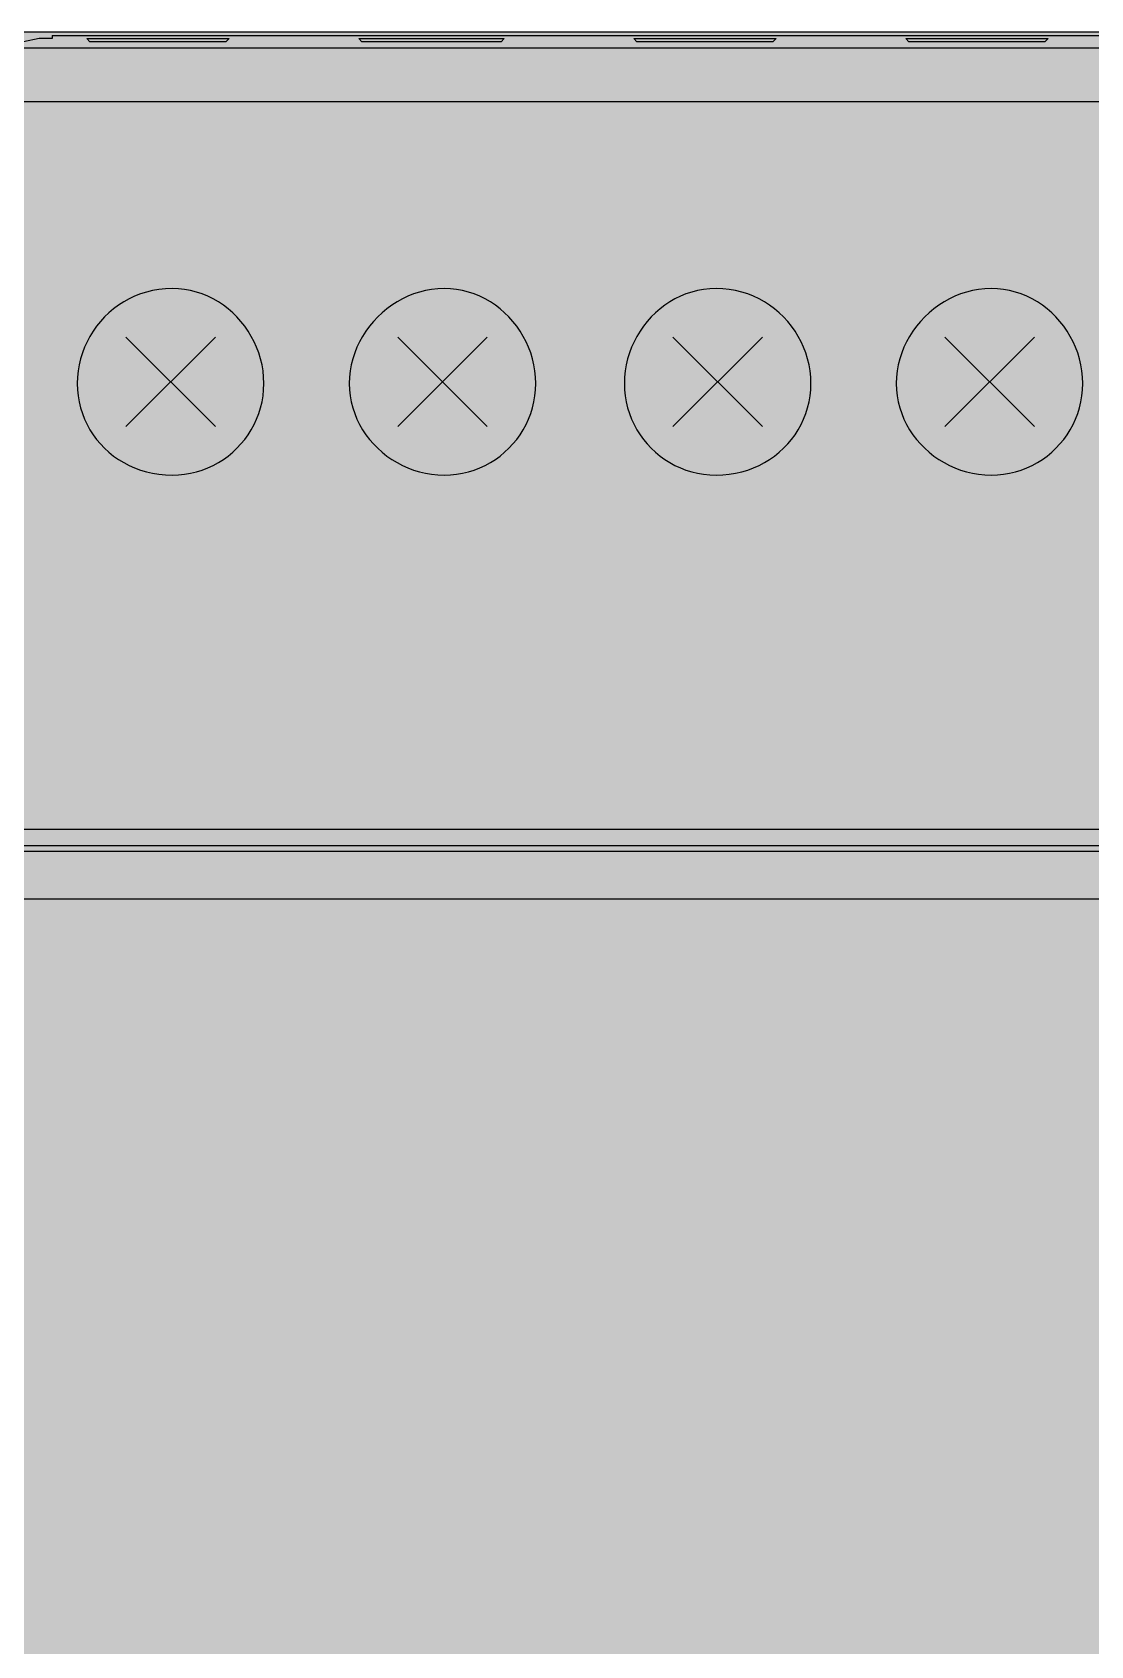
# Model space of a CAD drawing. Header units: millimetres. Extents: x 0 to 966, y -664 to 90.
# Drawn here: x 327.49 to 357.01, y -605 to -560 of the extents above; entities that cross this region are included whole.
import ezdxf

# ---------------------------------------------------------------- set-up
doc = ezdxf.new("R2010")
doc.units = ezdxf.units.MM
for name, color, linetype in [('HDL_BODY', 7, 'Continuous'), ('HDL_COLOUR', 7, 'Continuous'), ('HDL_DETAIL', 7, 'Continuous'), ('HDL_PRINT', 7, 'Continuous')]:
    doc.layers.add(name, color=color, linetype=linetype)

# ---------------------------------------------------------------- blocks, each defined once
blk = doc.blocks.new('M_W04.10.1_FRONT')
at = {"layer": 'HDL_BODY', "true_color": 0x202126}
blk.add_hatch(color=250, dxfattribs=at).paths.add_polyline_path([(0, 0), (144, 0), (144, 90), (0, 90)])
at = {"layer": 'HDL_BODY', "true_color": 0x2a2a30}
blk.add_hatch(color=250, dxfattribs=at).paths.add_polyline_path([(0.4, 20.52), (143.6, 20.52), (143.6, 68.31), (0.4, 68.31)])
at = {"layer": 'HDL_COLOUR', "true_color": 0x1a332c}
for points in [[(83.95, 80.206), (83.944, 80.381), (83.926, 80.554), (83.898, 80.725), (83.858, 80.892), (83.808, 81.055), (83.748, 81.215), (83.679, 81.37), (83.6, 81.519), (83.512, 81.664), (83.416, 81.802), (83.312, 81.934), (83.2, 82.059), (83.081, 82.176), (82.954, 82.286), (82.821, 82.388), (82.682, 82.48), (82.537, 82.564), (82.386, 82.638), (82.231, 82.702), (82.071, 82.755), (81.906, 82.797), (81.737, 82.828), (81.565, 82.847), (81.39, 82.853), (81.205, 82.847), (81.024, 82.828), (80.847, 82.797), (80.675, 82.755), (80.507, 82.702), (80.346, 82.638), (80.19, 82.564), (80.04, 82.48), (79.896, 82.388), (79.759, 82.286), (79.63, 82.176), (79.507, 82.059), (79.393, 81.934), (79.287, 81.802), (79.189, 81.664), (79.1, 81.519), (79.02, 81.37), (78.95, 81.215), (78.889, 81.055), (78.839, 80.892), (78.799, 80.725), (78.771, 80.554), (78.753, 80.381), (78.747, 80.206), (78.753, 80.031), (78.771, 79.859), (78.799, 79.69), (78.839, 79.526), (78.889, 79.366), (78.95, 79.21), (79.02, 79.06), (79.1, 78.915), (79.189, 78.776), (79.287, 78.643), (79.393, 78.517), (79.507, 78.397), (79.63, 78.285), (79.759, 78.181), (79.896, 78.085), (80.04, 77.997), (80.19, 77.918), (80.346, 77.849), (80.507, 77.789), (80.675, 77.739), (80.847, 77.7), (81.024, 77.671), (81.205, 77.654), (81.39, 77.648), (81.565, 77.654), (81.737, 77.671), (81.906, 77.7), (82.071, 77.739), (82.231, 77.789), (82.386, 77.849), (82.537, 77.918), (82.682, 77.997), (82.821, 78.085), (82.954, 78.181), (83.081, 78.285), (83.2, 78.397), (83.312, 78.517), (83.416, 78.643), (83.512, 78.776), (83.6, 78.915), (83.679, 79.06), (83.748, 79.21), (83.808, 79.366), (83.858, 79.526), (83.898, 79.69), (83.926, 79.859), (83.944, 80.031), (83.95, 80.206)], [(91.533, 80.206), (91.527, 80.381), (91.509, 80.554), (91.481, 80.725), (91.441, 80.892), (91.392, 81.055), (91.332, 81.215), (91.262, 81.37), (91.183, 81.519), (91.096, 81.664), (91, 81.802), (90.895, 81.934), (90.784, 82.059), (90.664, 82.176), (90.538, 82.286), (90.405, 82.388), (90.266, 82.48), (90.121, 82.564), (89.971, 82.638), (89.815, 82.702), (89.655, 82.755), (89.491, 82.797), (89.323, 82.828), (89.151, 82.847), (88.976, 82.853), (88.801, 82.847), (88.628, 82.828), (88.458, 82.797), (88.29, 82.755), (88.127, 82.702), (87.968, 82.638), (87.813, 82.564), (87.663, 82.48), (87.519, 82.388), (87.381, 82.286), (87.249, 82.176), (87.124, 82.059), (87.007, 81.934), (86.897, 81.802), (86.796, 81.664), (86.703, 81.519), (86.619, 81.37), (86.546, 81.215), (86.482, 81.055), (86.428, 80.892), (86.386, 80.725), (86.356, 80.554), (86.337, 80.381), (86.33, 80.206), (86.337, 80.031), (86.356, 79.859), (86.386, 79.69), (86.428, 79.526), (86.482, 79.366), (86.546, 79.21), (86.619, 79.06), (86.703, 78.915), (86.796, 78.776), (86.897, 78.643), (87.007, 78.517), (87.124, 78.397), (87.249, 78.285), (87.381, 78.181), (87.519, 78.085), (87.663, 77.997), (87.813, 77.918), (87.968, 77.849), (88.127, 77.789), (88.29, 77.739), (88.458, 77.7), (88.628, 77.671), (88.801, 77.654), (88.976, 77.648), (89.151, 77.654), (89.323, 77.671), (89.491, 77.7), (89.655, 77.739), (89.815, 77.789), (89.971, 77.849), (90.121, 77.918), (90.266, 77.997), (90.405, 78.085), (90.538, 78.181), (90.664, 78.285), (90.784, 78.397), (90.895, 78.517), (91, 78.643), (91.096, 78.776), (91.183, 78.915), (91.262, 79.06), (91.332, 79.21), (91.392, 79.366), (91.441, 79.526), (91.481, 79.69), (91.509, 79.859), (91.527, 80.031), (91.533, 80.206)], [(99.205, 80.206), (99.199, 80.381), (99.182, 80.554), (99.153, 80.725), (99.113, 80.892), (99.063, 81.055), (99.002, 81.215), (98.932, 81.37), (98.852, 81.519), (98.763, 81.664), (98.665, 81.802), (98.558, 81.934), (98.444, 82.059), (98.321, 82.176), (98.191, 82.286), (98.054, 82.388), (97.911, 82.48), (97.761, 82.564), (97.604, 82.638), (97.442, 82.702), (97.275, 82.755), (97.103, 82.797), (96.926, 82.828), (96.745, 82.847), (96.559, 82.853), (96.385, 82.847), (96.213, 82.828), (96.045, 82.797), (95.88, 82.755), (95.72, 82.702), (95.565, 82.638), (95.415, 82.564), (95.27, 82.48), (95.131, 82.388), (94.998, 82.286), (94.871, 82.176), (94.752, 82.059), (94.64, 81.934), (94.536, 81.802), (94.44, 81.664), (94.352, 81.519), (94.274, 81.37), (94.204, 81.215), (94.144, 81.055), (94.094, 80.892), (94.055, 80.725), (94.026, 80.554), (94.009, 80.381), (94.003, 80.206), (94.009, 80.031), (94.026, 79.859), (94.055, 79.69), (94.094, 79.526), (94.144, 79.366), (94.204, 79.21), (94.274, 79.06), (94.352, 78.915), (94.44, 78.776), (94.536, 78.643), (94.64, 78.517), (94.752, 78.397), (94.871, 78.285), (94.998, 78.181), (95.131, 78.085), (95.27, 77.997), (95.415, 77.918), (95.565, 77.849), (95.72, 77.789), (95.88, 77.739), (96.045, 77.7), (96.213, 77.671), (96.385, 77.654), (96.559, 77.648), (96.745, 77.654), (96.926, 77.671), (97.103, 77.7), (97.275, 77.739), (97.442, 77.789), (97.604, 77.849), (97.761, 77.918), (97.911, 77.997), (98.054, 78.085), (98.191, 78.181), (98.321, 78.285), (98.444, 78.397), (98.558, 78.517), (98.665, 78.643), (98.763, 78.776), (98.852, 78.915), (98.932, 79.06), (99.002, 79.21), (99.063, 79.366), (99.113, 79.526), (99.153, 79.69), (99.182, 79.859), (99.199, 80.031), (99.205, 80.206)], [(106.788, 80.206), (106.782, 80.381), (106.765, 80.554), (106.736, 80.725), (106.697, 80.892), (106.647, 81.055), (106.587, 81.215), (106.518, 81.37), (106.439, 81.519), (106.351, 81.664), (106.255, 81.802), (106.151, 81.934), (106.039, 82.059), (105.92, 82.176), (105.794, 82.286), (105.661, 82.388), (105.522, 82.48), (105.377, 82.564), (105.226, 82.638), (105.071, 82.702), (104.911, 82.755), (104.747, 82.797), (104.579, 82.828), (104.407, 82.847), (104.232, 82.853), (104.056, 82.847), (103.883, 82.828), (103.712, 82.797), (103.545, 82.755), (103.381, 82.702), (103.222, 82.638), (103.067, 82.564), (102.918, 82.48), (102.774, 82.388), (102.635, 82.286), (102.504, 82.176), (102.379, 82.059), (102.261, 81.934), (102.152, 81.802), (102.051, 81.664), (101.958, 81.519), (101.874, 81.37), (101.801, 81.215), (101.737, 81.055), (101.684, 80.892), (101.642, 80.725), (101.611, 80.554), (101.592, 80.381), (101.586, 80.206), (101.592, 80.031), (101.611, 79.859), (101.642, 79.69), (101.684, 79.526), (101.737, 79.366), (101.801, 79.21), (101.874, 79.06), (101.958, 78.915), (102.051, 78.776), (102.152, 78.643), (102.261, 78.517), (102.379, 78.397), (102.504, 78.285), (102.635, 78.181), (102.774, 78.085), (102.918, 77.997), (103.067, 77.918), (103.222, 77.849), (103.381, 77.789), (103.545, 77.739), (103.712, 77.7), (103.883, 77.671), (104.056, 77.654), (104.232, 77.648), (104.407, 77.654), (104.579, 77.671), (104.747, 77.7), (104.911, 77.739), (105.071, 77.789), (105.226, 77.849), (105.377, 77.918), (105.522, 77.997), (105.661, 78.085), (105.794, 78.181), (105.92, 78.285), (106.039, 78.397), (106.151, 78.517), (106.255, 78.643), (106.351, 78.776), (106.439, 78.915), (106.518, 79.06), (106.587, 79.21), (106.647, 79.366), (106.697, 79.526), (106.736, 79.69), (106.765, 79.859), (106.782, 80.031), (106.788, 80.206)]]:
    blk.add_hatch(color=250, dxfattribs=at).paths.add_polyline_path(points)
at = {"layer": 'HDL_COLOUR', "true_color": 0x9ea4a8}
for points in [[(83.169, 80.25), (83.154, 80.488), (83.107, 80.722), (83.031, 80.948), (82.925, 81.161), (82.793, 81.359), (82.636, 81.539), (82.457, 81.696), (82.259, 81.828), (82.045, 81.934), (81.82, 82.01), (81.586, 82.057), (81.348, 82.072), (81.111, 82.057), (80.877, 82.01), (80.652, 81.934), (80.438, 81.828), (80.24, 81.696), (80.061, 81.539), (79.904, 81.359), (79.772, 81.161), (79.666, 80.948), (79.59, 80.722), (79.543, 80.488), (79.528, 80.25), (79.543, 80.013), (79.59, 79.779), (79.666, 79.553), (79.772, 79.339), (79.904, 79.141), (80.061, 78.962), (80.24, 78.805), (80.438, 78.673), (80.652, 78.567), (80.877, 78.491), (81.111, 78.444), (81.348, 78.428), (81.586, 78.444), (81.82, 78.491), (82.045, 78.567), (82.259, 78.673), (82.457, 78.805), (82.636, 78.962), (82.793, 79.141), (82.925, 79.339), (83.031, 79.553), (83.107, 79.779), (83.154, 80.013)], [(90.752, 80.25), (90.737, 80.488), (90.69, 80.722), (90.614, 80.948), (90.508, 81.161), (90.376, 81.359), (90.219, 81.539), (90.04, 81.696), (89.842, 81.828), (89.628, 81.934), (89.403, 82.01), (89.169, 82.057), (88.932, 82.072), (88.694, 82.057), (88.46, 82.01), (88.235, 81.934), (88.021, 81.828), (87.823, 81.696), (87.644, 81.539), (87.487, 81.359), (87.355, 81.161), (87.249, 80.948), (87.173, 80.722), (87.126, 80.488), (87.111, 80.25), (87.126, 80.013), (87.173, 79.779), (87.249, 79.553), (87.355, 79.339), (87.487, 79.141), (87.644, 78.962), (87.823, 78.805), (88.021, 78.673), (88.235, 78.567), (88.46, 78.491), (88.694, 78.444), (88.932, 78.428), (89.169, 78.444), (89.403, 78.491), (89.628, 78.567), (89.842, 78.673), (90.04, 78.805), (90.219, 78.962), (90.376, 79.141), (90.508, 79.339), (90.614, 79.553), (90.69, 79.779), (90.737, 80.013)], [(98.425, 80.25), (98.409, 80.488), (98.363, 80.722), (98.286, 80.948), (98.181, 81.161), (98.049, 81.359), (97.892, 81.539), (97.713, 81.696), (97.514, 81.828), (97.301, 81.934), (97.075, 82.01), (96.842, 82.057), (96.604, 82.072), (96.366, 82.057), (96.133, 82.01), (95.907, 81.934), (95.694, 81.828), (95.496, 81.696), (95.317, 81.539), (95.16, 81.359), (95.027, 81.161), (94.922, 80.948), (94.845, 80.722), (94.799, 80.488), (94.783, 80.25), (94.799, 80.013), (94.845, 79.779), (94.922, 79.553), (95.027, 79.339), (95.16, 79.141), (95.317, 78.962), (95.496, 78.805), (95.694, 78.673), (95.907, 78.567), (96.133, 78.491), (96.366, 78.444), (96.604, 78.428), (96.842, 78.444), (97.075, 78.491), (97.301, 78.567), (97.514, 78.673), (97.713, 78.805), (97.892, 78.962), (98.049, 79.141), (98.181, 79.339), (98.286, 79.553), (98.363, 79.779), (98.409, 80.013)], [(106.008, 80.25), (105.992, 80.488), (105.946, 80.722), (105.869, 80.948), (105.764, 81.161), (105.632, 81.359), (105.475, 81.539), (105.296, 81.696), (105.098, 81.828), (104.884, 81.934), (104.659, 82.01), (104.425, 82.057), (104.187, 82.072), (103.95, 82.057), (103.716, 82.01), (103.49, 81.934), (103.277, 81.828), (103.079, 81.696), (102.9, 81.539), (102.743, 81.359), (102.61, 81.161), (102.505, 80.948), (102.428, 80.722), (102.382, 80.488), (102.366, 80.25), (102.382, 80.013), (102.428, 79.779), (102.505, 79.553), (102.61, 79.339), (102.743, 79.141), (102.9, 78.962), (103.079, 78.805), (103.277, 78.673), (103.49, 78.567), (103.716, 78.491), (103.95, 78.444), (104.187, 78.428), (104.425, 78.444), (104.659, 78.491), (104.884, 78.567), (105.098, 78.673), (105.296, 78.805), (105.475, 78.962), (105.632, 79.141), (105.764, 79.339), (105.869, 79.553), (105.946, 79.779), (105.992, 80.013)]]:
    blk.add_hatch(color=253, dxfattribs=at).paths.add_polyline_path(points)
at = {"layer": 'HDL_PRINT', "true_color": 0xdee1e9}
for points in [[(85.997, 83.925), (83.262, 85.072), (83.331, 85.06), (81.39, 85.06), (81.569, 85.235), (81.569, 82.853), (81.215, 82.853), (81.215, 85.235), (81.39, 85.411), (83.331, 85.411), (83.399, 85.399), (86.134, 84.253), (85.997, 83.925)], [(86.595, 85.411), (88.976, 85.411), (89.152, 85.235), (89.152, 82.853), (88.798, 82.853), (88.798, 85.235), (88.976, 85.06), (86.595, 85.06), (86.595, 85.411)], [(101.253, 83.925), (98.518, 85.072), (98.586, 85.06), (96.559, 85.06), (96.735, 85.235), (96.735, 82.853), (96.384, 82.853), (96.384, 85.235), (96.559, 85.411), (98.586, 85.411), (98.655, 85.399), (101.39, 84.253), (101.253, 83.925)], [(101.851, 85.411), (104.232, 85.411), (104.407, 85.235), (104.407, 82.853), (104.053, 82.853), (104.053, 85.235), (104.232, 85.06), (101.851, 85.06), (101.851, 85.411)], [(82.36, 73.589), (82.36, 75.355), (82.625, 75.355), (82.185, 77.031), (81.655, 75.355), (82.009, 75.355), (82.009, 73.589), (82.36, 73.589)], [(83.331, 75.265), (83.331, 77.031), (84.566, 77.031), (84.566, 76.853), (83.595, 76.853), (83.595, 76.325), (84.39, 76.325), (84.39, 76.147), (83.595, 76.147), (83.595, 75.265), (83.331, 75.265)], [(85.185, 75.265), (84.741, 77.031), (84.92, 77.031), (85.185, 75.882), (85.217, 75.844), (85.24, 75.805), (85.255, 75.762), (85.264, 75.715), (85.269, 75.662), (85.271, 75.601), (85.271, 75.53), (85.304, 75.605), (85.328, 75.677), (85.344, 75.742), (85.353, 75.799), (85.358, 75.843), (85.36, 75.871), (85.36, 75.882), (85.711, 77.031), (85.976, 77.031), (86.241, 76.147), (86.268, 76.085), (86.288, 76.018), (86.304, 75.948), (86.315, 75.875), (86.323, 75.802), (86.327, 75.729), (86.329, 75.659), (86.33, 75.592), (86.33, 75.53), (86.359, 75.568), (86.38, 75.612), (86.396, 75.663), (86.406, 75.718), (86.412, 75.778), (86.415, 75.841), (86.417, 75.905), (86.417, 75.971), (86.771, 77.031), (86.947, 77.031), (86.506, 75.265), (86.241, 75.265), (85.89, 76.677), (85.883, 76.721), (85.867, 76.762), (85.845, 76.798), (85.824, 76.827), (85.807, 76.846), (85.801, 76.853), (85.801, 76.801), (85.801, 76.753), (85.801, 76.714), (85.801, 76.687), (85.801, 76.677), (85.447, 75.265), (85.185, 75.265)], [(98.94, 75.265), (98.94, 77.031), (100.175, 77.031), (100.175, 76.853), (99.116, 76.853), (99.116, 76.325), (100.086, 76.325), (100.086, 76.147), (99.116, 76.147), (99.116, 75.53), (100.262, 75.53), (100.262, 75.265), (98.94, 75.265)], [(101.056, 75.265), (100.351, 77.031), (100.616, 77.031), (101.056, 75.795), (101.089, 75.757), (101.113, 75.719), (101.129, 75.682), (101.139, 75.644), (101.144, 75.606), (101.145, 75.568), (101.146, 75.53), (101.178, 75.568), (101.201, 75.606), (101.216, 75.644), (101.225, 75.682), (101.23, 75.719), (101.232, 75.757), (101.232, 75.795), (101.762, 77.031), (102.027, 77.031), (101.321, 75.265), (101.056, 75.265)], [(102.997, 77.031), (102.997, 75.355), (102.643, 75.355), (103.172, 73.589), (103.702, 75.355), (103.348, 75.355), (103.348, 77.031), (102.997, 77.031)], [(93.473, 74.029), (93.738, 74.029), (93.733, 73.952), (93.719, 73.88), (93.697, 73.813), (93.67, 73.749), (93.638, 73.688), (93.604, 73.63), (93.568, 73.573), (93.534, 73.519), (93.502, 73.466), (93.473, 73.413), (93.417, 73.386), (93.357, 73.36), (93.294, 73.336), (93.23, 73.313), (93.164, 73.292), (93.098, 73.273), (93.033, 73.258), (92.97, 73.247), (92.91, 73.24), (92.854, 73.237), (92.777, 73.237), (92.705, 73.239), (92.637, 73.242), (92.573, 73.248), (92.513, 73.259), (92.455, 73.275), (92.399, 73.298), (92.344, 73.327), (92.291, 73.365), (92.238, 73.413), (92.183, 73.442), (92.133, 73.473), (92.088, 73.507), (92.048, 73.545), (92.011, 73.589), (91.976, 73.641), (91.944, 73.701), (91.914, 73.772), (91.884, 73.854), (91.858, 73.912), (91.838, 73.971), (91.823, 74.03), (91.812, 74.088), (91.805, 74.147), (91.801, 74.206), (91.799, 74.265), (91.798, 74.324), (91.798, 74.384), (91.798, 74.469), (91.799, 74.548), (91.801, 74.622), (91.805, 74.692), (91.812, 74.758), (91.823, 74.821), (91.838, 74.882), (91.858, 74.942), (91.884, 75), (91.917, 75.059), (91.955, 75.117), (91.999, 75.173), (92.047, 75.228), (92.098, 75.279), (92.153, 75.327), (92.21, 75.371), (92.268, 75.409), (92.327, 75.441), (92.362, 75.471), (92.408, 75.5), (92.463, 75.527), (92.525, 75.552), (92.591, 75.575), (92.659, 75.593), (92.727, 75.607), (92.793, 75.616), (92.854, 75.62), (92.916, 75.616), (92.983, 75.607), (93.051, 75.593), (93.119, 75.575), (93.185, 75.552), (93.247, 75.527), (93.302, 75.5), (93.348, 75.471), (93.384, 75.441), (93.439, 75.382), (93.489, 75.324), (93.534, 75.265), (93.574, 75.206), (93.611, 75.148), (93.646, 75.089), (93.678, 75.03), (93.708, 74.97), (93.738, 74.911), (93.473, 74.825), (93.44, 74.89), (93.406, 74.954), (93.373, 75.013), (93.34, 75.066), (93.307, 75.111), (93.274, 75.146), (93.241, 75.168), (93.208, 75.176), (93.175, 75.209), (93.14, 75.242), (93.104, 75.272), (93.065, 75.299), (93.021, 75.322), (92.972, 75.339), (92.917, 75.351), (92.854, 75.355), (92.788, 75.351), (92.724, 75.339), (92.661, 75.322), (92.602, 75.299), (92.546, 75.272), (92.495, 75.242), (92.451, 75.209), (92.414, 75.176), (92.356, 75.143), (92.311, 75.109), (92.276, 75.073), (92.249, 75.034), (92.226, 74.99), (92.203, 74.941), (92.179, 74.887), (92.149, 74.825), (92.12, 74.787), (92.099, 74.743), (92.084, 74.692), (92.073, 74.637), (92.067, 74.577), (92.064, 74.514), (92.063, 74.449), (92.063, 74.384), (92.066, 74.317), (92.076, 74.252), (92.09, 74.189), (92.106, 74.129), (92.122, 74.073), (92.135, 74.023), (92.145, 73.979), (92.149, 73.943), (92.182, 73.88), (92.216, 73.825), (92.249, 73.776), (92.282, 73.732), (92.315, 73.693), (92.348, 73.657), (92.381, 73.622), (92.414, 73.589), (92.451, 73.559), (92.495, 73.537), (92.546, 73.521), (92.602, 73.51), (92.661, 73.504), (92.724, 73.501), (92.788, 73.5), (92.854, 73.499), (92.897, 73.5), (92.948, 73.501), (93.003, 73.506), (93.06, 73.516), (93.115, 73.532), (93.165, 73.556), (93.208, 73.589), (93.264, 73.644), (93.313, 73.695), (93.355, 73.742), (93.391, 73.787), (93.421, 73.831), (93.444, 73.876), (93.46, 73.923), (93.47, 73.974), (93.473, 74.029)], [(90.652, 73.324), (90.194, 73.324), (89.768, 73.324), (89.366, 73.324), (88.991, 73.324), (88.643, 73.324), (88.322, 73.324), (88.021, 73.324), (87.744, 73.324), (87.491, 73.324), (87.259, 73.324), (87.045, 73.324), (86.851, 73.324), (86.676, 73.324), (86.518, 73.324), (86.378, 73.324), (86.253, 73.324), (86.143, 73.324), (86.045, 73.324), (85.89, 73.324), (85.777, 73.324), (85.703, 73.324), (85.658, 73.324), (85.634, 73.324), (85.625, 73.324), (85.607, 73.324), (85.515, 73.333), (85.482, 73.339), (85.396, 73.362), (85.36, 73.377), (85.286, 73.419), (85.253, 73.443), (85.188, 73.499), (85.158, 73.532), (85.107, 73.607), (85.092, 73.636), (85.054, 73.726), (85.042, 73.761), (85.021, 73.869), (85.018, 73.889), (85.009, 74.014), (85.009, 74.029), (85.009, 74.199), (85.009, 74.351), (85.009, 74.479), (85.009, 74.589), (85.009, 74.685), (85.009, 74.762), (85.009, 74.827), (85.009, 74.878), (85.009, 74.95), (85.009, 74.985), (85.009, 74.997), (85.009, 75), (85.36, 75), (85.36, 74.997), (85.36, 74.985), (85.36, 74.95), (85.36, 74.878), (85.36, 74.827), (85.36, 74.762), (85.36, 74.685), (85.36, 74.589), (85.36, 74.479), (85.36, 74.351), (85.36, 74.199), (85.36, 74.029), (85.36, 74.041), (85.369, 73.916), (85.366, 73.94), (85.39, 73.833), (85.378, 73.866), (85.417, 73.776), (85.399, 73.806), (85.453, 73.729), (85.423, 73.761), (85.488, 73.705), (85.456, 73.729), (85.527, 73.687), (85.491, 73.702), (85.578, 73.678), (85.548, 73.684), (85.64, 73.675), (85.625, 73.675), (85.634, 73.675), (85.658, 73.675), (85.703, 73.675), (85.777, 73.675), (85.89, 73.675), (86.045, 73.675), (86.143, 73.675), (86.253, 73.675), (86.378, 73.675), (86.518, 73.675), (86.676, 73.675), (86.851, 73.675), (87.045, 73.675), (87.259, 73.675), (87.491, 73.675), (87.744, 73.675), (88.021, 73.675), (88.322, 73.675), (88.643, 73.675), (88.991, 73.675), (89.366, 73.675), (89.768, 73.675), (90.194, 73.675), (90.652, 73.675), (90.652, 73.324)], [(100.616, 75), (100.616, 74.827), (100.616, 74.679), (100.616, 74.548), (100.616, 74.44), (100.616, 74.342), (100.616, 74.265), (100.616, 74.199), (100.616, 74.149), (100.616, 74.08), (100.616, 74.044), (100.616, 74.029), (100.616, 74.012), (100.604, 73.886), (100.595, 73.851), (100.562, 73.744), (100.544, 73.705), (100.491, 73.615), (100.473, 73.589), (100.405, 73.514), (100.378, 73.487), (100.297, 73.431), (100.265, 73.413), (100.175, 73.371), (100.149, 73.362), (100.05, 73.336), (100.024, 73.333), (99.925, 73.324), (99.911, 73.324), (99.452, 73.324), (99.027, 73.324), (98.625, 73.324), (98.25, 73.324), (97.902, 73.324), (97.58, 73.324), (97.28, 73.324), (97.006, 73.324), (96.75, 73.324), (96.518, 73.324), (96.303, 73.324), (96.113, 73.324), (95.937, 73.324), (95.78, 73.324), (95.637, 73.324), (95.512, 73.324), (95.402, 73.324), (95.304, 73.324), (95.152, 73.324), (95.039, 73.324), (94.964, 73.324), (94.92, 73.324), (94.893, 73.324), (94.884, 73.324), (94.884, 73.675), (94.893, 73.675), (94.92, 73.675), (94.964, 73.675), (95.039, 73.675), (95.152, 73.675), (95.304, 73.675), (95.402, 73.675), (95.512, 73.675), (95.637, 73.675), (95.78, 73.675), (95.937, 73.675), (96.113, 73.675), (96.303, 73.675), (96.518, 73.675), (96.75, 73.675), (97.006, 73.675), (97.28, 73.675), (97.58, 73.675), (97.902, 73.675), (98.25, 73.675), (98.625, 73.675), (99.027, 73.675), (99.452, 73.675), (99.911, 73.675), (99.893, 73.675), (99.991, 73.684), (99.964, 73.678), (100.059, 73.705), (100.033, 73.693), (100.122, 73.735), (100.089, 73.717), (100.169, 73.773), (100.143, 73.746), (100.208, 73.824), (100.19, 73.797), (100.244, 73.886), (100.226, 73.848), (100.259, 73.955), (100.253, 73.919), (100.262, 74.044), (100.262, 74.029), (100.262, 74.044), (100.262, 74.08), (100.262, 74.149), (100.262, 74.199), (100.262, 74.265), (100.262, 74.342), (100.262, 74.44), (100.262, 74.548), (100.262, 74.679), (100.262, 74.827), (100.262, 75), (100.616, 75)]]:
    blk.add_hatch(color=254, dxfattribs=at).paths.add_polyline_path(points)
h = blk.add_hatch(color=254, dxfattribs=at)
h.paths.add_polyline_path([(87.211, 75.265), (87.211, 77.031), (87.827, 77.031), (87.872, 77.031), (87.917, 77.031), (87.961, 77.031), (88.005, 77.031), (88.049, 77.031), (88.092, 77.031), (88.131, 77.026), (88.169, 77.013), (88.207, 76.996), (88.245, 76.977), (88.283, 76.96), (88.32, 76.947), (88.357, 76.942), (88.391, 76.908), (88.424, 76.874), (88.457, 76.838), (88.49, 76.798), (88.523, 76.755), (88.556, 76.706), (88.589, 76.65), (88.622, 76.587), (88.622, 76.545), (88.622, 76.496), (88.622, 76.441), (88.622, 76.385), (88.622, 76.33), (88.622, 76.279), (88.622, 76.236), (88.622, 76.174), (88.622, 76.118), (88.622, 76.066), (88.622, 76.016), (88.622, 75.966), (88.622, 75.914), (88.622, 75.857), (88.622, 75.795), (88.589, 75.757), (88.563, 75.721), (88.543, 75.689), (88.524, 75.661), (88.503, 75.639), (88.479, 75.625), (88.446, 75.62), (88.44, 75.575), (88.423, 75.534), (88.402, 75.497), (88.38, 75.467), (88.364, 75.448), (88.357, 75.441), (88.32, 75.409), (88.283, 75.386), (88.245, 75.371), (88.207, 75.361), (88.169, 75.357), (88.131, 75.355), (88.092, 75.355), (88.055, 75.35), (88.018, 75.337), (87.98, 75.319), (87.942, 75.3), (87.904, 75.283), (87.866, 75.27), (87.827, 75.265), (87.211, 75.265)])
h.paths.add_polyline_path([(87.387, 75.53), (87.827, 75.53), (87.872, 75.53), (87.917, 75.53), (87.961, 75.53), (88.005, 75.53), (88.049, 75.53), (88.092, 75.53), (88.13, 75.537), (88.158, 75.553), (88.182, 75.575), (88.205, 75.596), (88.233, 75.613), (88.271, 75.62), (88.276, 75.657), (88.288, 75.694), (88.305, 75.732), (88.323, 75.769), (88.34, 75.807), (88.352, 75.844), (88.357, 75.882), (88.362, 75.92), (88.375, 75.96), (88.392, 76.003), (88.411, 76.051), (88.429, 76.105), (88.442, 76.166), (88.446, 76.236), (88.442, 76.306), (88.429, 76.367), (88.411, 76.421), (88.392, 76.468), (88.375, 76.511), (88.362, 76.55), (88.357, 76.587), (88.325, 76.647), (88.292, 76.692), (88.259, 76.727), (88.226, 76.755), (88.193, 76.778), (88.159, 76.8), (88.126, 76.824), (88.092, 76.853), (88.049, 76.853), (88.005, 76.853), (87.961, 76.853), (87.917, 76.853), (87.872, 76.853), (87.827, 76.853), (87.387, 76.853), (87.387, 75.53)])
h = blk.add_hatch(color=254, dxfattribs=at)
h.paths.add_polyline_path([(97.089, 75.265), (97.089, 77.031), (97.881, 77.031), (97.951, 77.031), (98.012, 77.031), (98.066, 77.031), (98.113, 77.031), (98.156, 77.031), (98.196, 77.031), (98.235, 77.031), (98.272, 77.026), (98.31, 77.011), (98.347, 76.989), (98.385, 76.96), (98.423, 76.927), (98.462, 76.891), (98.5, 76.853), (98.5, 76.809), (98.5, 76.765), (98.5, 76.721), (98.5, 76.677), (98.5, 76.632), (98.5, 76.587), (98.5, 76.545), (98.498, 76.496), (98.493, 76.441), (98.483, 76.385), (98.467, 76.33), (98.444, 76.279), (98.411, 76.236), (98.372, 76.203), (98.333, 76.179), (98.29, 76.163), (98.243, 76.154), (98.189, 76.149), (98.128, 76.147), (98.056, 76.147), (98.066, 76.105), (98.088, 76.079), (98.114, 76.066), (98.136, 76.061), (98.146, 76.06), (98.184, 76.022), (98.222, 75.984), (98.259, 75.946), (98.297, 75.908), (98.335, 75.87), (98.372, 75.833), (98.411, 75.795), (98.675, 75.265), (98.411, 75.265), (98.146, 75.706), (98.112, 75.744), (98.087, 75.78), (98.066, 75.813), (98.047, 75.841), (98.027, 75.862), (98.002, 75.877), (97.97, 75.882), (97.963, 75.92), (97.947, 75.948), (97.925, 75.971), (97.904, 75.994), (97.887, 76.022), (97.881, 76.06), (97.795, 76.06), (97.75, 76.06), (97.719, 76.06), (97.692, 76.06), (97.66, 76.06), (97.616, 76.06), (97.351, 76.06), (97.351, 75.265), (97.089, 75.265)])
h.paths.add_polyline_path([(97.351, 76.325), (97.881, 76.325), (97.925, 76.325), (97.969, 76.325), (98.013, 76.325), (98.057, 76.325), (98.101, 76.325), (98.146, 76.325), (98.235, 76.412), (98.241, 76.45), (98.257, 76.478), (98.278, 76.501), (98.299, 76.523), (98.315, 76.551), (98.321, 76.587), (98.315, 76.632), (98.299, 76.673), (98.278, 76.71), (98.257, 76.74), (98.241, 76.759), (98.235, 76.766), (98.196, 76.798), (98.156, 76.821), (98.113, 76.836), (98.066, 76.846), (98.012, 76.85), (97.951, 76.852), (97.881, 76.853), (97.351, 76.853), (97.351, 76.325)])
at = {"layer": 'HDL_DETAIL', "color": 251, "true_color": 0x52555c}
for points in [[(0, 0), (144, 0), (144, 90), (0, 90), (0, 0)], [(78.042, 89.914), (78.042, 89.914)], [(78.042, 89.914), (78.042, 89.914)], [(78.042, 89.825), (78.042, 89.825)], [(83.95, 80.206), (83.944, 80.381), (83.926, 80.554), (83.898, 80.725), (83.858, 80.892), (83.808, 81.055), (83.748, 81.215), (83.679, 81.37), (83.6, 81.519), (83.512, 81.664), (83.416, 81.802), (83.312, 81.934), (83.2, 82.059), (83.081, 82.176), (82.954, 82.286), (82.821, 82.388), (82.682, 82.48), (82.537, 82.564), (82.386, 82.638), (82.231, 82.702), (82.071, 82.755), (81.906, 82.797), (81.737, 82.828), (81.565, 82.847), (81.39, 82.853), (81.205, 82.847), (81.024, 82.828), (80.847, 82.797), (80.675, 82.755), (80.507, 82.702), (80.346, 82.638), (80.19, 82.564), (80.04, 82.48), (79.896, 82.388), (79.759, 82.286), (79.63, 82.176), (79.507, 82.059), (79.393, 81.934), (79.287, 81.802), (79.189, 81.664), (79.1, 81.519), (79.02, 81.37), (78.95, 81.215), (78.889, 81.055), (78.839, 80.892), (78.799, 80.725), (78.771, 80.554), (78.753, 80.381), (78.747, 80.206), (78.753, 80.031), (78.771, 79.859), (78.799, 79.69), (78.839, 79.526), (78.889, 79.366), (78.95, 79.21), (79.02, 79.06), (79.1, 78.915), (79.189, 78.776), (79.287, 78.643), (79.393, 78.517), (79.507, 78.397), (79.63, 78.285), (79.759, 78.181), (79.896, 78.085), (80.04, 77.997), (80.19, 77.918), (80.346, 77.849), (80.507, 77.789), (80.675, 77.739), (80.847, 77.7), (81.024, 77.671), (81.205, 77.654), (81.39, 77.648), (81.565, 77.654), (81.737, 77.671), (81.906, 77.7), (82.071, 77.739), (82.231, 77.789), (82.386, 77.849), (82.537, 77.918), (82.682, 77.997), (82.821, 78.085), (82.954, 78.181), (83.081, 78.285), (83.2, 78.397), (83.312, 78.517), (83.416, 78.643), (83.512, 78.776), (83.6, 78.915), (83.679, 79.06), (83.748, 79.21), (83.808, 79.366), (83.858, 79.526), (83.898, 79.69), (83.926, 79.859), (83.944, 80.031), (83.95, 80.206)], [(91.533, 80.206), (91.527, 80.381), (91.509, 80.554), (91.481, 80.725), (91.441, 80.892), (91.392, 81.055), (91.332, 81.215), (91.262, 81.37), (91.183, 81.519), (91.096, 81.664), (91, 81.802), (90.895, 81.934), (90.784, 82.059), (90.664, 82.176), (90.538, 82.286), (90.405, 82.388), (90.266, 82.48), (90.121, 82.564), (89.971, 82.638), (89.815, 82.702), (89.655, 82.755), (89.491, 82.797), (89.323, 82.828), (89.151, 82.847), (88.976, 82.853), (88.801, 82.847), (88.628, 82.828), (88.458, 82.797), (88.29, 82.755), (88.127, 82.702), (87.968, 82.638), (87.813, 82.564), (87.663, 82.48), (87.519, 82.388), (87.381, 82.286), (87.249, 82.176), (87.124, 82.059), (87.007, 81.934), (86.897, 81.802), (86.796, 81.664), (86.703, 81.519), (86.619, 81.37), (86.546, 81.215), (86.482, 81.055), (86.428, 80.892), (86.386, 80.725), (86.356, 80.554), (86.337, 80.381), (86.33, 80.206), (86.337, 80.031), (86.356, 79.859), (86.386, 79.69), (86.428, 79.526), (86.482, 79.366), (86.546, 79.21), (86.619, 79.06), (86.703, 78.915), (86.796, 78.776), (86.897, 78.643), (87.007, 78.517), (87.124, 78.397), (87.249, 78.285), (87.381, 78.181), (87.519, 78.085), (87.663, 77.997), (87.813, 77.918), (87.968, 77.849), (88.127, 77.789), (88.29, 77.739), (88.458, 77.7), (88.628, 77.671), (88.801, 77.654), (88.976, 77.648), (89.151, 77.654), (89.323, 77.671), (89.491, 77.7), (89.655, 77.739), (89.815, 77.789), (89.971, 77.849), (90.121, 77.918), (90.266, 77.997), (90.405, 78.085), (90.538, 78.181), (90.664, 78.285), (90.784, 78.397), (90.895, 78.517), (91, 78.643), (91.096, 78.776), (91.183, 78.915), (91.262, 79.06), (91.332, 79.21), (91.392, 79.366), (91.441, 79.526), (91.481, 79.69), (91.509, 79.859), (91.527, 80.031), (91.533, 80.206)], [(99.205, 80.206), (99.199, 80.381), (99.182, 80.554), (99.153, 80.725), (99.113, 80.892), (99.063, 81.055), (99.002, 81.215), (98.932, 81.37), (98.852, 81.519), (98.763, 81.664), (98.665, 81.802), (98.558, 81.934), (98.444, 82.059), (98.321, 82.176), (98.191, 82.286), (98.054, 82.388), (97.911, 82.48), (97.761, 82.564), (97.604, 82.638), (97.442, 82.702), (97.275, 82.755), (97.103, 82.797), (96.926, 82.828), (96.745, 82.847), (96.559, 82.853), (96.385, 82.847), (96.213, 82.828), (96.045, 82.797), (95.88, 82.755), (95.72, 82.702), (95.565, 82.638), (95.415, 82.564), (95.27, 82.48), (95.131, 82.388), (94.998, 82.286), (94.871, 82.176), (94.752, 82.059), (94.64, 81.934), (94.536, 81.802), (94.44, 81.664), (94.352, 81.519), (94.274, 81.37), (94.204, 81.215), (94.144, 81.055), (94.094, 80.892), (94.055, 80.725), (94.026, 80.554), (94.009, 80.381), (94.003, 80.206), (94.009, 80.031), (94.026, 79.859), (94.055, 79.69), (94.094, 79.526), (94.144, 79.366), (94.204, 79.21), (94.274, 79.06), (94.352, 78.915), (94.44, 78.776), (94.536, 78.643), (94.64, 78.517), (94.752, 78.397), (94.871, 78.285), (94.998, 78.181), (95.131, 78.085), (95.27, 77.997), (95.415, 77.918), (95.565, 77.849), (95.72, 77.789), (95.88, 77.739), (96.045, 77.7), (96.213, 77.671), (96.385, 77.654), (96.559, 77.648), (96.745, 77.654), (96.926, 77.671), (97.103, 77.7), (97.275, 77.739), (97.442, 77.789), (97.604, 77.849), (97.761, 77.918), (97.911, 77.997), (98.054, 78.085), (98.191, 78.181), (98.321, 78.285), (98.444, 78.397), (98.558, 78.517), (98.665, 78.643), (98.763, 78.776), (98.852, 78.915), (98.932, 79.06), (99.002, 79.21), (99.063, 79.366), (99.113, 79.526), (99.153, 79.69), (99.182, 79.859), (99.199, 80.031), (99.205, 80.206)], [(106.788, 80.206), (106.782, 80.381), (106.765, 80.554), (106.736, 80.725), (106.697, 80.892), (106.647, 81.055), (106.587, 81.215), (106.518, 81.37), (106.439, 81.519), (106.351, 81.664), (106.255, 81.802), (106.151, 81.934), (106.039, 82.059), (105.92, 82.176), (105.794, 82.286), (105.661, 82.388), (105.522, 82.48), (105.377, 82.564), (105.226, 82.638), (105.071, 82.702), (104.911, 82.755), (104.747, 82.797), (104.579, 82.828), (104.407, 82.847), (104.232, 82.853), (104.056, 82.847), (103.883, 82.828), (103.712, 82.797), (103.545, 82.755), (103.381, 82.702), (103.222, 82.638), (103.067, 82.564), (102.918, 82.48), (102.774, 82.388), (102.635, 82.286), (102.504, 82.176), (102.379, 82.059), (102.261, 81.934), (102.152, 81.802), (102.051, 81.664), (101.958, 81.519), (101.874, 81.37), (101.801, 81.215), (101.737, 81.055), (101.684, 80.892), (101.642, 80.725), (101.611, 80.554), (101.592, 80.381), (101.586, 80.206), (101.592, 80.031), (101.611, 79.859), (101.642, 79.69), (101.684, 79.526), (101.737, 79.366), (101.801, 79.21), (101.874, 79.06), (101.958, 78.915), (102.051, 78.776), (102.152, 78.643), (102.261, 78.517), (102.379, 78.397), (102.504, 78.285), (102.635, 78.181), (102.774, 78.085), (102.918, 77.997), (103.067, 77.918), (103.222, 77.849), (103.381, 77.789), (103.545, 77.739), (103.712, 77.7), (103.883, 77.671), (104.056, 77.654), (104.232, 77.648), (104.407, 77.654), (104.579, 77.671), (104.747, 77.7), (104.911, 77.739), (105.071, 77.789), (105.226, 77.849), (105.377, 77.918), (105.522, 77.997), (105.661, 78.085), (105.794, 78.181), (105.92, 78.285), (106.039, 78.397), (106.151, 78.517), (106.255, 78.643), (106.351, 78.776), (106.439, 78.915), (106.518, 79.06), (106.587, 79.21), (106.647, 79.366), (106.697, 79.526), (106.736, 79.69), (106.765, 79.859), (106.782, 80.031), (106.788, 80.206)], [(0, 22.324), (144, 22.324), (144, 67.764), (0, 67.764), (0, 22.324)]]:
    blk.add_lwpolyline(points, close=True, dxfattribs=at)
for points in [[(143.297, 89.559), (0, 89.559)], [(143.297, 89.559), (0, 89.559)], [(143.297, 89.559), (0, 89.559)], [(143.297, 89.559), (0, 89.559)], [(143.297, 89.559), (0, 89.559)], [(143.297, 89.559), (0, 89.559)], [(143.297, 89.559), (0, 89.559)], [(143.297, 89.559), (0, 89.559)], [(143.297, 89.559), (0, 89.559)], [(143.297, 89.559), (0, 89.559)], [(143.297, 89.559), (0, 89.559)], [(143.297, 89.559), (0, 89.559)], [(143.297, 89.559), (0, 89.559)], [(143.297, 89.559), (0, 89.559)], [(143.297, 89.559), (0, 89.559)], [(143.297, 89.559), (0, 89.559)], [(143.297, 89.559), (0, 89.559)], [(143.297, 89.559), (0, 89.559)], [(143.297, 89.559), (0, 89.559)], [(143.297, 89.559), (0, 89.559)], [(143.297, 89.559), (0, 89.559)], [(78.042, 89.825), (77.953, 89.825), (77.688, 89.825), (77.247, 89.735), (76.718, 89.735), (76.188, 89.735)], [(78.042, 89.914), (143.648, 89.914)], [(78.042, 89.914), (143.648, 89.914)], [(78.042, 89.914), (143.648, 89.914)], [(78.042, 89.914), (143.648, 89.914)], [(78.042, 89.914), (143.648, 89.914)], [(78.042, 89.914), (143.648, 89.914)], [(78.042, 89.914), (143.648, 89.914)], [(78.042, 89.914), (143.648, 89.914)], [(78.042, 89.914), (143.648, 89.914)], [(78.042, 89.914), (143.648, 89.914)], [(78.042, 89.914), (143.648, 89.914)], [(78.042, 89.914), (143.648, 89.914)], [(78.042, 89.914), (143.648, 89.914)], [(78.042, 89.914), (143.648, 89.914)], [(78.042, 89.914), (143.648, 89.914)], [(78.042, 89.914), (143.648, 89.914)], [(78.042, 89.914), (143.648, 89.914)], [(78.042, 89.914), (143.648, 89.914)], [(78.042, 89.914), (143.648, 89.914)], [(78.042, 89.914), (143.648, 89.914)], [(78.042, 89.914), (143.648, 89.914)], [(78.042, 89.914), (78.042, 89.825)], [(78.042, 89.914), (78.042, 89.825)], [(78.042, 89.914), (78.042, 89.825)], [(78.042, 89.914), (78.042, 89.825)], [(78.042, 89.914), (78.042, 89.825)], [(78.042, 89.914), (78.042, 89.825)], [(78.042, 89.914), (78.042, 89.825)], [(78.042, 89.914), (78.042, 89.825)], [(78.042, 89.914), (78.042, 89.825)], [(78.042, 89.914), (78.042, 89.825)], [(78.042, 89.914), (78.042, 89.825)], [(78.042, 89.914), (78.042, 89.825)], [(78.042, 89.914), (78.042, 89.825)], [(78.042, 89.914), (78.042, 89.825)], [(78.042, 89.914), (78.042, 89.825)], [(78.042, 89.914), (78.042, 89.825)], [(78.042, 89.914), (78.042, 89.825)], [(78.042, 89.914), (78.042, 89.825)], [(78.042, 89.914), (78.042, 89.825)], [(78.042, 89.914), (78.042, 89.825)], [(78.042, 89.914), (78.042, 89.825)], [(79.012, 89.825), (79.098, 89.825)], [(82.979, 89.825), (82.89, 89.735), (82.625, 89.735), (82.185, 89.735), (81.655, 89.735), (81.039, 89.735), (80.423, 89.735), (79.804, 89.735), (79.363, 89.735), (79.098, 89.735), (79.012, 89.825)], [(79.098, 89.825), (79.363, 89.825), (79.804, 89.825), (80.423, 89.825), (81.039, 89.825), (81.655, 89.825), (82.185, 89.825), (82.625, 89.825), (82.89, 89.825), (82.979, 89.825)], [(86.595, 89.825), (86.682, 89.825)], [(90.652, 89.825), (90.563, 89.735), (90.208, 89.735), (89.768, 89.735), (89.241, 89.735), (88.622, 89.735), (88.006, 89.735), (87.476, 89.735), (87.036, 89.735), (86.682, 89.735), (86.595, 89.825)], [(86.682, 89.825), (87.036, 89.825), (87.476, 89.825), (88.006, 89.825), (88.622, 89.825), (89.241, 89.825), (89.768, 89.825), (90.208, 89.825), (90.563, 89.825), (90.652, 89.825)], [(94.265, 89.825), (94.354, 89.825)], [(98.235, 89.825), (98.146, 89.735), (97.881, 89.735), (97.44, 89.735), (96.824, 89.735), (96.205, 89.735), (95.589, 89.735), (95.059, 89.735), (94.619, 89.735), (94.354, 89.735), (94.265, 89.825)], [(94.354, 89.825), (94.619, 89.825), (95.059, 89.825), (95.589, 89.825), (96.205, 89.825), (96.824, 89.825), (97.44, 89.825), (97.881, 89.825), (98.146, 89.825), (98.235, 89.825)], [(101.851, 89.825), (101.937, 89.825)], [(105.818, 89.825), (105.729, 89.735), (105.464, 89.735), (105.024, 89.735), (104.494, 89.735), (103.878, 89.735), (103.262, 89.735), (102.643, 89.735), (102.202, 89.735), (101.937, 89.735), (101.851, 89.825)], [(101.937, 89.825), (102.202, 89.825), (102.643, 89.825), (103.262, 89.825), (103.878, 89.825), (104.494, 89.825), (105.024, 89.825), (105.464, 89.825), (105.729, 89.825), (105.818, 89.825)], [(143.297, 88.059), (0.088, 88.059)], [(143.297, 88.059), (0.088, 88.059)], [(143.297, 88.059), (0.088, 88.059)], [(143.297, 88.059), (0.088, 88.059)], [(143.297, 88.059), (0.088, 88.059)], [(143.297, 88.059), (0.088, 88.059)], [(143.297, 88.059), (0.088, 88.059)], [(143.297, 88.059), (0.088, 88.059)], [(143.297, 88.059), (0.088, 88.059)], [(143.297, 88.059), (0.088, 88.059)], [(143.297, 88.059), (0.088, 88.059)], [(143.297, 88.059), (0.088, 88.059)], [(143.297, 88.059), (0.088, 88.059)], [(143.297, 88.059), (0.088, 88.059)], [(143.297, 88.059), (0.088, 88.059)], [(143.297, 88.059), (0.088, 88.059)], [(143.297, 88.059), (0.088, 88.059)], [(143.297, 88.059), (0.088, 88.059)], [(143.297, 88.059), (0.088, 88.059)], [(143.297, 88.059), (0.088, 88.059)], [(143.297, 88.059), (0.088, 88.059)], [(0.088, 67.323), (143.297, 67.323)], [(0.088, 67.323), (143.297, 67.323)], [(0.088, 67.323), (143.297, 67.323)], [(0.088, 67.323), (143.297, 67.323)], [(0.088, 67.323), (143.297, 67.323)], [(0.088, 67.323), (143.297, 67.323)], [(0.088, 67.323), (143.297, 67.323)], [(0.088, 67.323), (143.297, 67.323)], [(0.088, 67.323), (143.297, 67.323)], [(0.088, 67.323), (143.297, 67.323)], [(0.088, 67.323), (143.297, 67.323)], [(0.088, 67.323), (143.297, 67.323)], [(0.088, 67.323), (143.297, 67.323)], [(0.088, 67.323), (143.297, 67.323)], [(0.088, 67.323), (143.297, 67.323)], [(0.088, 67.323), (143.297, 67.323)], [(0.088, 67.323), (143.297, 67.323)], [(0.088, 67.323), (143.297, 67.323)], [(0.088, 67.323), (143.297, 67.323)], [(0.088, 67.323), (143.297, 67.323)], [(0.088, 67.323), (143.297, 67.323)], [(143.118, 67.147), (0.265, 67.147)], [(143.118, 67.147), (0.265, 67.147)], [(143.118, 67.147), (0.265, 67.147)], [(143.118, 67.147), (0.265, 67.147)], [(143.118, 67.147), (0.265, 67.147)], [(143.118, 67.147), (0.265, 67.147)], [(143.118, 67.147), (0.265, 67.147)], [(143.118, 67.147), (0.265, 67.147)], [(143.118, 67.147), (0.265, 67.147)], [(143.118, 67.147), (0.265, 67.147)], [(143.118, 67.147), (0.265, 67.147)], [(143.118, 67.147), (0.265, 67.147)], [(143.118, 67.147), (0.265, 67.147)], [(143.118, 67.147), (0.265, 67.147)], [(143.118, 67.147), (0.265, 67.147)], [(143.118, 67.147), (0.265, 67.147)], [(143.118, 67.147), (0.265, 67.147)], [(143.118, 67.147), (0.265, 67.147)], [(143.118, 67.147), (0.265, 67.147)], [(143.118, 67.147), (0.265, 67.147)], [(143.118, 67.147), (0.265, 67.147)], [(143.032, 65.825), (0.265, 65.825)], [(143.032, 65.825), (0.265, 65.825)], [(143.032, 65.825), (0.265, 65.825)], [(143.032, 65.825), (0.265, 65.825)], [(143.032, 65.825), (0.265, 65.825)], [(143.032, 65.825), (0.265, 65.825)], [(143.032, 65.825), (0.265, 65.825)], [(143.032, 65.825), (0.265, 65.825)], [(143.032, 65.825), (0.265, 65.825)], [(143.032, 65.825), (0.265, 65.825)], [(143.032, 65.825), (0.265, 65.825)], [(143.032, 65.825), (0.265, 65.825)], [(143.032, 65.825), (0.265, 65.825)], [(143.032, 65.825), (0.265, 65.825)], [(143.032, 65.825), (0.265, 65.825)], [(143.032, 65.825), (0.265, 65.825)], [(143.032, 65.825), (0.265, 65.825)], [(143.032, 65.825), (0.265, 65.825)], [(143.032, 65.825), (0.265, 65.825)], [(143.032, 65.825), (0.265, 65.825)], [(143.032, 65.825), (0.265, 65.825)]]:
    blk.add_lwpolyline(points, dxfattribs=at)
at = {"layer": 'HDL_DETAIL', "color": 250, "true_color": 0x25292b}
for points in [[(80.1, 79.001), (82.597, 81.5)], [(80.1, 81.5), (82.597, 79.001)], [(87.683, 79.001), (90.18, 81.5)], [(87.683, 81.5), (90.18, 79.001)], [(95.356, 79.001), (97.853, 81.5)], [(95.356, 81.5), (97.853, 79.001)], [(102.939, 79.001), (105.436, 81.5)], [(102.939, 81.5), (105.436, 79.001)]]:
    blk.add_lwpolyline(points, dxfattribs=at)

msp = doc.modelspace()

# ---------------------------------------------------------------- block references
msp.add_blockref('M_W04.10.1_FRONT', (250, -650))

doc.saveas('drawing.dxf')
